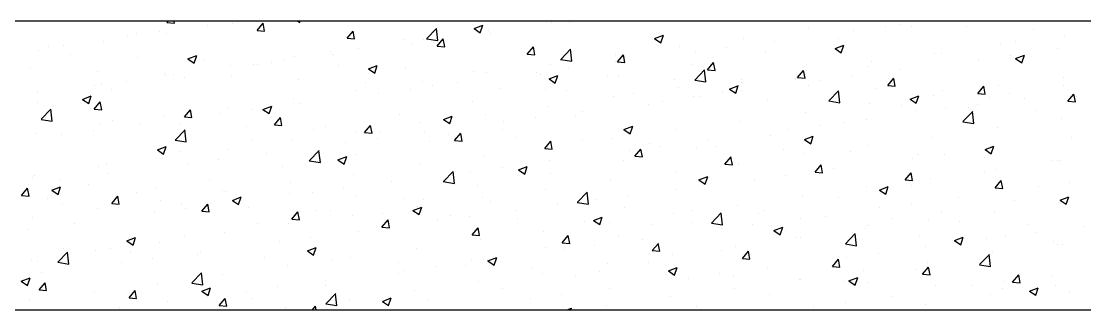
# Model space of a CAD drawing. Header units: millimetres. Extents: x 331487 to 517269, y 198509 to 399936.
# Drawn here: x 445587 to 446433, y 324839 to 325069 of the extents above; entities that cross this region are included whole.
import ezdxf

# ---------------------------------------------------------------- set-up
doc = ezdxf.new("R2010")
doc.units = ezdxf.units.MM
doc.header["$MEASUREMENT"] = 0
doc.layers.add('9th_Column', color=2, linetype='Continuous', lineweight=25)
doc.layers.add('COLUMN', color=6, linetype='Continuous')

msp = doc.modelspace()

# ---------------------------------------------------------------- linework, layer by layer
at = {"layer": '9th_Column'}
for p, q in [((447934.35, 325068.51), (442904.35, 325068.51)), ((443134.35, 324838.51), (447634.35, 324838.51))]:
    msp.add_line(p, q, dxfattribs=at)
at = {"layer": 'COLUMN', "color": 2, "linetype": 'Continuous'}
for p, q in [((445702.79, 325067.46), (445703.67, 325068.51)), ((445702.79, 325067.46), (445708.76, 325066.93)), ((445708.76, 325066.93), (445708.47, 325068.51)), ((445734.69, 325065.14), (445734.69, 325065.14)), ((445754.59, 325066.33), (445754.59, 325066.33)), ((445774.51, 325061.18), (445779.33, 325066.93)), ((445780.49, 325060.65), (445779.33, 325066.92)), ((445806.89, 325068.51), (445808.53, 325067.41)), ((445808.53, 325067.4), (445808.9, 325068.51)), ((445909.57, 325054.68), (445917.36, 325062.8)), ((445918.37, 325053.21), (445917.27, 325062.71)), ((445947.27, 325062.75), (445954.27, 325065.44)), ((445947.27, 325062.75), (445952.24, 325059.4)), ((445950.01, 325064.04), (445950.01, 325064.04)), ((445952.24, 325059.4), (445954.27, 325065.44)), ((446009.02, 325067.42), (446009.02, 325067.42)), ((446023.66, 325067.21), (446023.66, 325067.21)), ((446213.54, 325062.57), (446213.54, 325062.57)), ((446274.51, 325064.26), (446274.51, 325064.26)), ((446286.22, 325066.26), (446286.22, 325066.26)), ((446295.79, 325064.44), (446295.79, 325064.44)), ((446339.6, 325064.01), (446339.6, 325064.01)), ((445671.78, 325056.86), (445671.78, 325056.86)), ((445678.54, 325059), (445678.54, 325059)), ((445696.81, 325060.16), (445696.81, 325060.16)), ((445702.65, 325058.83), (445702.65, 325058.83)), ((445774.51, 325061.18), (445780.49, 325060.66)), ((445846.24, 325054.91), (445851.06, 325060.65)), ((445846.24, 325054.91), (445852.21, 325054.38)), ((445852.21, 325054.37), (445851.05, 325060.64)), ((445891.69, 325054.03), (445891.69, 325054.03)), ((445907.17, 325053.98), (445907.17, 325053.98)), ((445909.48, 325054.59), (445918.38, 325053.21)), ((445917.96, 325048.63), (445922.78, 325054.38)), ((445922.63, 325053.91), (445922.63, 325053.91)), ((445923.94, 325048.1), (445922.78, 325054.37)), ((445958.51, 325061.02), (445958.51, 325061.02)), ((445960.5, 325058.89), (445960.5, 325058.89)), ((446090.98, 325054.74), (446097.98, 325057.43)), ((446090.98, 325054.74), (446095.96, 325051.39)), ((446095.95, 325051.39), (446097.98, 325057.43)), ((446161.6, 325055.07), (446161.6, 325055.07)), ((446237.47, 325054.43), (446237.47, 325054.43)), ((446249.48, 325060.96), (446249.48, 325060.96)), ((446392.98, 325061.75), (446392.98, 325061.75)), ((446417.46, 325057.26), (446417.46, 325057.26)), ((445600.8, 325045.39), (445600.8, 325045.39)), ((445608.62, 325048.55), (445608.62, 325048.55)), ((445620.22, 325048.99), (445620.22, 325048.99)), ((445652.14, 325052.43), (445652.14, 325052.43)), ((445855.23, 325046.48), (445855.23, 325046.48)), ((445897.6, 325050.61), (445897.6, 325050.61)), ((445917.96, 325048.63), (445923.94, 325048.11)), ((445989.69, 325042.36), (445994.51, 325048.1)), ((445995.66, 325041.82), (445994.51, 325048.09)), ((446016.3, 325038.13), (446024.09, 325046.25)), ((446025.1, 325036.66), (446023.99, 325046.16)), ((446111.09, 325048.67), (446111.09, 325048.67)), ((446148.45, 325047.66), (446148.45, 325047.66)), ((446186.32, 325052.65), (446186.32, 325052.65)), ((446234.7, 325046.73), (446241.7, 325049.42)), ((446234.7, 325046.73), (446239.67, 325043.38)), ((446239.66, 325043.38), (446241.69, 325049.42)), ((446366.11, 325050.22), (446366.11, 325050.22)), ((446378.07, 325052.49), (446378.07, 325052.49)), ((446412.14, 325046.4), (446412.14, 325046.4)), ((445626.16, 325042.23), (445626.16, 325042.23)), ((445679.54, 325039.98), (445679.54, 325039.98)), ((445719.53, 325038.51), (445726.54, 325041.2)), ((445719.53, 325038.51), (445724.51, 325035.15)), ((445724.5, 325035.15), (445726.53, 325041.19)), ((445732.92, 325037.72), (445732.92, 325037.72)), ((445796.57, 325037.31), (445796.57, 325037.31)), ((445804.72, 325040.08), (445804.72, 325040.08)), ((445833.37, 325044.02), (445833.37, 325044.02)), ((445834.44, 325042.3), (445834.44, 325042.3)), ((445989.69, 325042.36), (445995.67, 325041.83)), ((446016.21, 325038.04), (446025.1, 325036.66)), ((446059.74, 325041.63), (446059.74, 325041.63)), ((446061.42, 325036.08), (446066.24, 325041.83)), ((446067.39, 325035.55), (446066.23, 325041.82)), ((446123.41, 325044.36), (446123.41, 325044.36)), ((446179.15, 325044.42), (446179.15, 325044.42)), ((446314.17, 325042.72), (446314.17, 325042.72)), ((446319.75, 325042.48), (446319.75, 325042.48)), ((446349.23, 325038.12), (446349.23, 325038.12)), ((446374.26, 325041.41), (446374.26, 325041.41)), ((446378.41, 325038.73), (446385.41, 325041.41)), ((446378.41, 325038.73), (446383.38, 325035.37)), ((446383.38, 325035.37), (446385.41, 325041.41)), ((445593.86, 325031.05), (445593.86, 325031.05)), ((445647.24, 325028.8), (445647.24, 325028.8)), ((445753.37, 325033.04), (445753.37, 325033.04)), ((445771.53, 325034.02), (445771.53, 325034.02)), ((445775.05, 325034.01), (445775.05, 325034.01)), ((445786.31, 325035.46), (445786.31, 325035.46)), ((445839.69, 325033.21), (445839.69, 325033.21)), ((445863.25, 325030.5), (445870.25, 325033.19)), ((445863.25, 325030.5), (445868.22, 325027.14)), ((445868.22, 325027.14), (445870.24, 325033.19)), ((445893.07, 325030.95), (445893.07, 325030.95)), ((445946.45, 325028.7), (445946.45, 325028.7)), ((446007.8, 325034.13), (446007.8, 325034.13)), ((446022.39, 325031.06), (446022.39, 325031.06)), ((446060.26, 325036.05), (446060.26, 325036.05)), ((446061.42, 325036.08), (446067.39, 325035.56)), ((446120.84, 325034.41), (446120.84, 325034.41)), ((446123.02, 325021.58), (446130.81, 325029.7)), ((446131.82, 325020.11), (446130.72, 325029.6)), ((446133.14, 325029.8), (446137.96, 325035.55)), ((446133.14, 325029.8), (446139.12, 325029.28)), ((446139.12, 325029.27), (446137.96, 325035.54)), ((446204.87, 325023.53), (446209.69, 325029.27)), ((446210.84, 325023), (446209.68, 325029.27)), ((446212.32, 325029.28), (446212.32, 325029.28)), ((446261.43, 325032.47), (446261.43, 325032.47)), ((446263.66, 325036.32), (446263.66, 325036.32)), ((446286.08, 325029.8), (446286.08, 325029.8)), ((445670.51, 325020.71), (445670.51, 325020.71)), ((445700.63, 325026.54), (445700.63, 325026.54)), ((445701.43, 325025.54), (445701.43, 325025.54)), ((445708.38, 325025.7), (445708.38, 325025.7)), ((445716.73, 325024), (445716.73, 325024)), ((445754.01, 325024.29), (445754.01, 325024.29)), ((445807.39, 325022.03), (445807.39, 325022.03)), ((445905.95, 325020.69), (445905.95, 325020.69)), ((445957.29, 325027.73), (445957.29, 325027.73)), ((445997.35, 325027.77), (445997.35, 325027.77)), ((445999.83, 325026.44), (445999.83, 325026.44)), ((446006.96, 325022.49), (446013.96, 325025.18)), ((446006.96, 325022.49), (446011.93, 325019.13)), ((446011.93, 325019.13), (446013.96, 325025.18)), ((446053.22, 325024.19), (446053.22, 325024.19)), ((446062.52, 325024.4), (446062.52, 325024.4)), ((446106.6, 325021.93), (446106.6, 325021.93)), ((446122.93, 325021.49), (446131.82, 325020.11)), ((446160.38, 325021.78), (446160.38, 325021.78)), ((446203.12, 325022.46), (446203.12, 325022.46)), ((446204.87, 325023.53), (446210.84, 325023.01)), ((446223.17, 325021.52), (446223.17, 325021.52)), ((446248.2, 325024.81), (446248.2, 325024.81)), ((446276.59, 325017.25), (446281.41, 325023)), ((446282.57, 325016.72), (446281.41, 325022.99)), ((446416.24, 325023.97), (446416.24, 325023.97)), ((445599.58, 325012.1), (445599.58, 325012.1)), ((445645.47, 325017.42), (445645.47, 325017.42)), ((445650.92, 325019.14), (445650.92, 325019.14)), ((445658.42, 325013.99), (445658.42, 325013.99)), ((445854.01, 325013.19), (445854.01, 325013.19)), ((445860.77, 325019.78), (445860.77, 325019.78)), ((445896.32, 325014.47), (445896.32, 325014.47)), ((445914.16, 325017.52), (445914.16, 325017.52)), ((445934.2, 325019.45), (445934.2, 325019.45)), ((445967.54, 325015.27), (445967.54, 325015.27)), ((446004.2, 325014.39), (446004.2, 325014.39)), ((446020.92, 325013.01), (446020.92, 325013.01)), ((446109.87, 325015.38), (446109.87, 325015.38)), ((446144.8, 325012.45), (446144.8, 325012.45)), ((446150.67, 325014.48), (446157.68, 325017.17)), ((446150.67, 325014.48), (446155.65, 325011.13)), ((446155.64, 325011.12), (446157.67, 325017.17)), ((446159.98, 325019.68), (446159.98, 325019.68)), ((446160.01, 325013.2), (446160.01, 325013.2)), ((446213.36, 325017.42), (446213.36, 325017.42)), ((446229.74, 325005.03), (446237.53, 325013.15)), ((446238.55, 325003.56), (446237.44, 325013.05)), ((446266.75, 325015.17), (446266.75, 325015.17)), ((446276.59, 325017.25), (446282.57, 325016.73)), ((446320.13, 325012.91), (446320.13, 325012.91)), ((446348.32, 325010.98), (446353.14, 325016.72)), ((446354.29, 325010.45), (446353.14, 325016.72)), ((446364.9, 325016.93), (446364.9, 325016.93)), ((446416.26, 325017.5), (446416.26, 325017.5)), ((445600.1, 325003.98), (445600.1, 325003.98)), ((445635.51, 325006.25), (445642.51, 325008.94)), ((445635.51, 325006.25), (445640.49, 325002.9)), ((445640.48, 325002.9), (445642.51, 325008.94)), ((445644.93, 324998.51), (445649.76, 325004.26)), ((445650.91, 324997.98), (445649.75, 325004.25)), ((445803.5, 325006.79), (445803.5, 325006.79)), ((445871.29, 325011.17), (445871.29, 325011.17)), ((445945.88, 325004.38), (445945.88, 325004.38)), ((446058.53, 325008.34), (446058.53, 325008.34)), ((446074.3, 325010.75), (446074.3, 325010.75)), ((446097.11, 325004.92), (446097.11, 325004.92)), ((446122.14, 325008.22), (446122.14, 325008.22)), ((446127.68, 325008.5), (446127.68, 325008.5)), ((446181.07, 325006.24), (446181.07, 325006.24)), ((446229.65, 325004.93), (446238.55, 325003.55)), ((446234.45, 325003.99), (446234.45, 325003.99)), ((446294.39, 325006.47), (446301.39, 325009.16)), ((446294.39, 325006.47), (446299.36, 325003.12)), ((446299.36, 325003.12), (446301.38, 325009.16)), ((446312.96, 325009.43), (446312.96, 325009.43)), ((446348.32, 325010.98), (446354.3, 325010.46)), ((446357.94, 325007.49), (446357.94, 325007.49)), ((446373.51, 325010.65), (446373.51, 325010.65)), ((446385.83, 325006.96), (446385.83, 325006.96)), ((446420.05, 325004.7), (446424.87, 325010.45)), ((446420.05, 325004.7), (446426.02, 325004.18)), ((446426.02, 325004.17), (446424.86, 325010.44)), ((446426.89, 325008.4), (446426.89, 325008.4)), ((445602.66, 324990.38), (445610.45, 324998.49)), ((445611.46, 324988.9), (445610.36, 324998.4)), ((445644.93, 324998.51), (445650.91, 324997.99)), ((445716.66, 324992.24), (445721.48, 324997.98)), ((445722.63, 324991.71), (445721.48, 324997.97)), ((445752.16, 324999.75), (445752.16, 324999.75)), ((445770.26, 324997.87), (445770.26, 324997.87)), ((445779.23, 324998.25), (445786.23, 325000.93)), ((445779.23, 324998.25), (445784.2, 324994.89)), ((445784.19, 324994.89), (445786.22, 325000.93)), ((445808.13, 325002.86), (445808.13, 325002.86)), ((446006.59, 325000.84), (446006.59, 325000.84)), ((446033.95, 324996.61), (446033.95, 324996.61)), ((446086.48, 325002.44), (446086.48, 325002.44)), ((446211.1, 324995.99), (446211.1, 324995.99)), ((446262.45, 325003.03), (446262.45, 325003.03)), ((446287.83, 325001.73), (446287.83, 325001.73)), ((446299.63, 324997.48), (446299.63, 324997.48)), ((446322.92, 324998.67), (446322.92, 324998.67)), ((446336.47, 324988.48), (446344.26, 324996.59)), ((446341.21, 324999.48), (446341.21, 324999.48)), ((446345.27, 324987), (446344.17, 324996.5)), ((446347.96, 325001.97), (446347.96, 325001.97)), ((446394.6, 324997.22), (446394.6, 324997.22)), ((445602.57, 324990.28), (445611.46, 324988.9)), ((445606.26, 324991.4), (445606.26, 324991.4)), ((445659.65, 324989.14), (445659.65, 324989.14)), ((445682.07, 324986.26), (445682.07, 324986.26)), ((445700.22, 324992.25), (445700.22, 324992.25)), ((445713.03, 324986.89), (445713.03, 324986.89)), ((445716.66, 324992.24), (445722.64, 324991.71)), ((445745.23, 324994.57), (445745.23, 324994.57)), ((445788.39, 324985.96), (445793.21, 324991.71)), ((445794.36, 324985.43), (445793.2, 324991.7)), ((445887.56, 324994.37), (445887.56, 324994.37)), ((445904.73, 324987.4), (445904.73, 324987.4)), ((445922.94, 324990.24), (445929.94, 324992.92)), ((445922.94, 324990.24), (445927.91, 324986.88)), ((445927.91, 324986.88), (445929.94, 324992.92)), ((445956.08, 324994.44), (445956.08, 324994.44)), ((445971.04, 324988.33), (445971.04, 324988.33)), ((445996.08, 324991.62), (445996.08, 324991.62)), ((446028.16, 324992.43), (446028.16, 324992.43)), ((446159.17, 324988.49), (446159.17, 324988.49)), ((446241.31, 324987.47), (446241.31, 324987.47)), ((446259.77, 324990.36), (446259.77, 324990.36)), ((446336.38, 324988.38), (446345.27, 324987)), ((446415.03, 324990.68), (446415.03, 324990.68)), ((445598.36, 324978.81), (445598.36, 324978.81)), ((445619.16, 324977.98), (445619.16, 324977.98)), ((445644.2, 324981.27), (445644.2, 324981.27)), ((445649.71, 324985.85), (445649.71, 324985.85)), ((445709.38, 324973.82), (445717.17, 324981.94)), ((445718.18, 324972.35), (445717.08, 324981.85)), ((445766.41, 324984.63), (445766.41, 324984.63)), ((445788.39, 324985.96), (445794.36, 324985.44)), ((445819.79, 324982.38), (445819.79, 324982.38)), ((445829.24, 324984.36), (445829.24, 324984.36)), ((445852.8, 324979.9), (445852.8, 324979.9)), ((445860.11, 324979.69), (445864.93, 324985.43)), ((445860.11, 324979.69), (445866.09, 324979.16)), ((445866.09, 324979.16), (445864.93, 324985.42)), ((445873.18, 324980.12), (445873.18, 324980.12)), ((445907.89, 324980.01), (445907.89, 324980.01)), ((445926.56, 324977.87), (445926.56, 324977.87)), ((445931.84, 324973.41), (445936.66, 324979.16)), ((445937.81, 324972.88), (445936.66, 324979.15)), ((445969.84, 324982.42), (445969.84, 324982.42)), ((446066.65, 324982.23), (446073.65, 324984.92)), ((446066.65, 324982.23), (446071.63, 324978.87)), ((446071.62, 324978.87), (446073.65, 324984.91)), ((446108.66, 324982.09), (446108.66, 324982.09)), ((446196.86, 324982.08), (446196.86, 324982.08)), ((446221.9, 324985.37), (446221.9, 324985.37)), ((446363.68, 324983.64), (446363.68, 324983.64)), ((445709.29, 324973.73), (445718.19, 324972.35)), ((445770.92, 324974.35), (445770.92, 324974.35)), ((445802.29, 324973.5), (445802.29, 324973.5)), ((445844.98, 324971.73), (445844.98, 324971.73)), ((445870.02, 324975.03), (445870.02, 324975.03)), ((445911.52, 324972.41), (445911.52, 324972.41)), ((445931.84, 324973.41), (445937.82, 324972.89)), ((445979.94, 324975.61), (445979.94, 324975.61)), ((446003.56, 324967.14), (446008.39, 324972.88)), ((446009.54, 324966.61), (446008.38, 324972.87)), ((446033.32, 324973.36), (446033.32, 324973.36)), ((446057.31, 324975.05), (446057.31, 324975.05)), ((446086.7, 324971.1), (446086.7, 324971.1)), ((446133.71, 324973.76), (446133.71, 324973.76)), ((446182.99, 324977.46), (446182.99, 324977.46)), ((446210.36, 324974.22), (446217.37, 324976.91)), ((446210.36, 324974.22), (446215.34, 324970.86)), ((446215.33, 324970.86), (446217.36, 324976.91)), ((446261.23, 324969.74), (446261.23, 324969.74)), ((446311.74, 324976.14), (446311.74, 324976.14)), ((446422.68, 324975.83), (446422.68, 324975.83)), ((445695.2, 324965.99), (445702.2, 324968.68)), ((445695.2, 324965.99), (445700.18, 324962.64)), ((445700.17, 324962.64), (445702.2, 324968.68)), ((445712.61, 324964.34), (445712.61, 324964.34)), ((445750.94, 324966.46), (445750.94, 324966.46)), ((445781.83, 324963.42), (445781.83, 324963.42)), ((445816.11, 324957.27), (445823.89, 324965.39)), ((445824.91, 324955.8), (445823.8, 324965.3)), ((445853.2, 324962.4), (445853.2, 324962.4)), ((445954.86, 324961.15), (445954.86, 324961.15)), ((446003.56, 324967.14), (446009.54, 324966.61)), ((446005.37, 324967.55), (446005.37, 324967.55)), ((446070.8, 324965.48), (446070.8, 324965.48)), ((446075.29, 324960.86), (446080.11, 324966.61)), ((446075.29, 324960.86), (446081.27, 324960.34)), ((446081.26, 324960.33), (446080.11, 324966.6)), ((446095.83, 324968.78), (446095.83, 324968.78)), ((446124.67, 324967.45), (446124.67, 324967.45)), ((446140.09, 324968.85), (446140.09, 324968.85)), ((446193.47, 324966.59), (446193.47, 324966.59)), ((446209.89, 324962.7), (446209.89, 324962.7)), ((446246.85, 324964.33), (446246.85, 324964.33)), ((446300.23, 324962.08), (446300.23, 324962.08)), ((446321.65, 324962.53), (446321.65, 324962.53)), ((446354.08, 324966.21), (446361.08, 324968.9)), ((446354.08, 324966.21), (446359.05, 324962.86)), ((446359.05, 324962.85), (446361.07, 324968.9)), ((446359.52, 324967.51), (446359.52, 324967.51)), ((445648.49, 324952.56), (445648.49, 324952.56)), ((445654.29, 324954.32), (445654.29, 324954.32)), ((445699, 324958.96), (445699, 324958.96)), ((445718.92, 324955.13), (445718.92, 324955.13)), ((445743.95, 324958.43), (445743.95, 324958.43)), ((445794.89, 324952.39), (445794.89, 324952.39)), ((445816.02, 324957.18), (445824.91, 324955.8)), ((445838.92, 324957.98), (445845.92, 324960.67)), ((445838.92, 324957.98), (445843.89, 324954.63)), ((445843.89, 324954.63), (445845.91, 324960.67)), ((445903.52, 324954.11), (445903.52, 324954.11)), ((445982.63, 324949.97), (445989.63, 324952.66)), ((445987.6, 324946.62), (445989.63, 324952.66)), ((446007.64, 324957.17), (446007.64, 324957.17)), ((446066.35, 324957.44), (446066.35, 324957.44)), ((446147.02, 324954.59), (446151.84, 324960.33)), ((446147.02, 324954.59), (446152.99, 324954.06)), ((446152.99, 324954.05), (446151.83, 324960.32)), ((446157.95, 324955.2), (446157.95, 324955.2)), ((446218.74, 324948.31), (446223.56, 324954.06)), ((446224.72, 324947.78), (446223.56, 324954.05)), ((446296.62, 324959.23), (446296.62, 324959.23)), ((446353.62, 324959.82), (446353.62, 324959.82)), ((446407, 324957.57), (446407, 324957.57)), ((446412.13, 324957.83), (446412.13, 324957.83)), ((446413.81, 324957.39), (446413.81, 324957.39)), ((445595.97, 324944.31), (445595.97, 324944.31)), ((445597.15, 324945.52), (445597.15, 324945.52)), ((445655.76, 324946.82), (445655.76, 324946.82)), ((445851.58, 324946.61), (445851.58, 324946.61)), ((445922.83, 324940.72), (445930.62, 324948.84)), ((445931.63, 324939.25), (445930.53, 324948.74)), ((445944.74, 324948.88), (445944.74, 324948.88)), ((445969.77, 324952.18), (445969.77, 324952.18)), ((445982.63, 324949.97), (445987.6, 324946.62)), ((446008.03, 324947.43), (446008.03, 324947.43)), ((446107.44, 324948.8), (446107.44, 324948.8)), ((446126.34, 324941.97), (446133.34, 324944.65)), ((446131.31, 324938.61), (446133.34, 324944.65)), ((446195.59, 324945.93), (446195.59, 324945.93)), ((446218.74, 324948.31), (446224.72, 324947.79)), ((446233.46, 324950.92), (446233.46, 324950.92)), ((446290.47, 324942.03), (446295.29, 324947.78)), ((446296.44, 324941.5), (446295.29, 324947.77)), ((446353.82, 324947.82), (446353.82, 324947.82)), ((446362.47, 324950.35), (446362.47, 324950.35)), ((445592.86, 324938.54), (445592.86, 324938.54)), ((445611.18, 324933.74), (445618.18, 324936.43)), ((445616.15, 324930.38), (445618.18, 324936.43)), ((445617.89, 324941.83), (445617.89, 324941.83)), ((445640.17, 324938.05), (445640.17, 324938.05)), ((445693.56, 324935.79), (445693.56, 324935.79)), ((445736.57, 324942.38), (445736.57, 324942.38)), ((445801.07, 324940.21), (445801.07, 324940.21)), ((445843.71, 324935.58), (445843.71, 324935.58)), ((445881.58, 324940.57), (445881.58, 324940.57)), ((445922.74, 324940.63), (445931.63, 324939.25)), ((445949.71, 324937.41), (445949.71, 324937.41)), ((446056.1, 324941.76), (446056.1, 324941.76)), ((446126.34, 324941.97), (446131.32, 324938.61)), ((446170.55, 324942.64), (446170.55, 324942.64)), ((446260.02, 324936.45), (446260.02, 324936.45)), ((446270.05, 324933.96), (446277.06, 324936.65)), ((446275.02, 324930.6), (446277.05, 324936.64)), ((446290.47, 324942.04), (446296.45, 324941.51)), ((446295.5, 324937.81), (446295.5, 324937.81)), ((446310.53, 324942.85), (446310.53, 324942.85)), ((446362.19, 324935.76), (446367.02, 324941.51)), ((446362.19, 324935.76), (446368.17, 324935.24)), ((446368.17, 324935.23), (446367.01, 324941.5)), ((446396.37, 324936.39), (446396.37, 324936.39)), ((446421.41, 324939.68), (446421.41, 324939.68)), ((445587.08, 324929.57), (445591.9, 324935.31)), ((445587.08, 324929.57), (445593.06, 324929.05)), ((445593.06, 324929.04), (445591.9, 324935.31)), ((445607.88, 324926.87), (445607.88, 324926.87)), ((445611.18, 324933.74), (445616.16, 324930.38)), ((445658.81, 324923.29), (445663.63, 324929.04)), ((445664.78, 324922.76), (445663.63, 324929.03)), ((445678.25, 324932.37), (445678.25, 324932.37)), ((445746.94, 324933.53), (445746.94, 324933.53)), ((445749.73, 324933.17), (445749.73, 324933.17)), ((445754.89, 324925.73), (445761.9, 324928.42)), ((445759.86, 324922.37), (445761.89, 324928.42)), ((445800.32, 324931.28), (445800.32, 324931.28)), ((445818.68, 324932.29), (445818.68, 324932.29)), ((445853.7, 324929.02), (445853.7, 324929.02)), ((445891.4, 324927.4), (445891.4, 324927.4)), ((445953.65, 324927.86), (445953.65, 324927.86)), ((446004.16, 324934.26), (446004.16, 324934.26)), ((446029.55, 324924.17), (446037.34, 324932.29)), ((446038.36, 324922.7), (446037.25, 324932.19)), ((446069.53, 324929.34), (446069.53, 324929.34)), ((446107.4, 324934.32), (446107.4, 324934.32)), ((446208.67, 324929.41), (446208.67, 324929.41)), ((446237.18, 324927.8), (446237.18, 324927.8)), ((446270.06, 324933.96), (446275.03, 324930.6)), ((446333.22, 324928.07), (446333.22, 324928.07)), ((446413.77, 324925.95), (446420.77, 324928.64)), ((446418.74, 324922.59), (446420.76, 324928.63)), ((445619.93, 324922.36), (445619.93, 324922.36)), ((445647.28, 324919.27), (445647.28, 324919.27)), ((445658.81, 324923.29), (445664.79, 324922.77)), ((445661.26, 324924.61), (445661.26, 324924.61)), ((445697.79, 324925.67), (445697.79, 324925.67)), ((445714.64, 324922.36), (445714.64, 324922.36)), ((445717.65, 324918.99), (445717.65, 324918.99)), ((445730.54, 324917.02), (445735.36, 324922.76)), ((445736.51, 324916.49), (445735.35, 324922.76)), ((445754.89, 324925.73), (445759.87, 324922.38)), ((445755.52, 324923.97), (445755.52, 324923.97)), ((445768.02, 324920.1), (445768.02, 324920.1)), ((445898.61, 324917.72), (445905.61, 324920.41)), ((445902.3, 324920.82), (445902.3, 324920.82)), ((445903.58, 324914.37), (445905.6, 324920.41)), ((445907.08, 324926.77), (445907.08, 324926.77)), ((445960.47, 324924.51), (445960.47, 324924.51)), ((446013.85, 324922.26), (446013.85, 324922.26)), ((446029.46, 324924.07), (446038.36, 324922.69)), ((446044.49, 324926.04), (446044.49, 324926.04)), ((446067.23, 324920), (446067.23, 324920)), ((446156.73, 324921.91), (446156.73, 324921.91)), ((446270.31, 324919.79), (446270.31, 324919.79)), ((446295.34, 324923.09), (446295.34, 324923.09)), ((446377.78, 324925.87), (446377.78, 324925.87)), ((446412.59, 324924.1), (446412.59, 324924.1)), ((446413.77, 324925.95), (446418.74, 324922.59)), ((445595.93, 324912.23), (445595.93, 324912.23)), ((445692.61, 324915.69), (445692.61, 324915.69)), ((445730.54, 324917.02), (445736.51, 324916.49)), ((445802.26, 324910.74), (445807.08, 324916.49)), ((445802.26, 324910.74), (445808.24, 324910.22)), ((445808.24, 324910.21), (445807.08, 324916.48)), ((445821.4, 324917.85), (445821.4, 324917.85)), ((445833.08, 324917.39), (445833.08, 324917.39)), ((445850.36, 324913.32), (445850.36, 324913.32)), ((445873.99, 324904.47), (445878.81, 324910.21)), ((445874.79, 324915.59), (445874.79, 324915.59)), ((445879.96, 324903.94), (445878.81, 324910.2)), ((445898.61, 324917.72), (445903.58, 324914.37)), ((445928.17, 324913.34), (445928.17, 324913.34)), ((445943.46, 324912.74), (445943.46, 324912.74)), ((445981.34, 324917.73), (445981.34, 324917.73)), ((445981.55, 324911.08), (445981.55, 324911.08)), ((446042.32, 324909.71), (446049.32, 324912.4)), ((446047.29, 324906.36), (446049.32, 324912.4)), ((446106.22, 324915.51), (446106.22, 324915.51)), ((446120.61, 324917.75), (446120.61, 324917.75)), ((446136.28, 324907.62), (446144.07, 324915.73)), ((446145.08, 324906.14), (446143.98, 324915.64)), ((446174, 324915.49), (446174, 324915.49)), ((446178.86, 324917.79), (446178.86, 324917.79)), ((446207.16, 324911.48), (446207.16, 324911.48)), ((446227.38, 324913.23), (446227.38, 324913.23)), ((446280.76, 324910.98), (446280.76, 324910.98)), ((446319.46, 324915.85), (446319.46, 324915.85)), ((446361.25, 324917.06), (446361.25, 324917.06)), ((445591.58, 324902.39), (445591.58, 324902.39)), ((445629.46, 324907.38), (445629.46, 324907.38)), ((445774.76, 324907.38), (445774.76, 324907.38)), ((445799.85, 324906.92), (445799.85, 324906.92)), ((445873.99, 324904.47), (445879.96, 324903.94)), ((445918.43, 324909.44), (445918.43, 324909.44)), ((445945.71, 324898.19), (445950.53, 324903.94)), ((445951.69, 324897.66), (445950.53, 324903.93)), ((446034.93, 324908.82), (446034.93, 324908.82)), ((446042.32, 324909.71), (446047.29, 324906.36)), ((446054.88, 324908.47), (446054.88, 324908.47)), ((446088.32, 324906.57), (446088.32, 324906.57)), ((446120.54, 324907.78), (446120.54, 324907.78)), ((446136.19, 324907.52), (446145.08, 324906.14)), ((446141.7, 324904.31), (446141.7, 324904.31)), ((446144.25, 324903.2), (446144.25, 324903.2)), ((446169.28, 324906.49), (446169.28, 324906.49)), ((446186.03, 324901.7), (446193.03, 324904.39)), ((446186.03, 324901.7), (446191.01, 324898.35)), ((446191, 324898.35), (446193.03, 324904.39)), ((446195.08, 324902.06), (446195.08, 324902.06)), ((446258.8, 324903.16), (446258.8, 324903.16)), ((446261.14, 324905.84), (446261.14, 324905.84)), ((446309.31, 324909.56), (446309.31, 324909.56)), ((446334.14, 324908.72), (446334.14, 324908.72)), ((446387.52, 324906.47), (446387.52, 324906.47)), ((446432.97, 324905.23), (446432.97, 324905.23)), ((445670.87, 324893.48), (445677.87, 324896.17)), ((445670.87, 324893.48), (445675.85, 324890.12)), ((445675.84, 324890.12), (445677.87, 324896.16)), ((445716.44, 324897.37), (445716.44, 324897.37)), ((445748.51, 324899.88), (445748.51, 324899.88)), ((445817.4, 324896.14), (445817.4, 324896.14)), ((445855.28, 324901.13), (445855.28, 324901.13)), ((445945.71, 324898.19), (445951.69, 324897.67)), ((445952.43, 324894.57), (445952.43, 324894.57)), ((446002.94, 324900.97), (446002.94, 324900.97)), ((446017.44, 324891.92), (446022.26, 324897.66)), ((446023.41, 324891.39), (446022.26, 324897.65)), ((446062.22, 324897.77), (446062.22, 324897.77)), ((446081.09, 324894.88), (446081.09, 324894.88)), ((446202.82, 324895.83), (446202.82, 324895.83)), ((446207.46, 324896.12), (446207.46, 324896.12)), ((446243, 324891.06), (446250.79, 324899.18)), ((446248.46, 324899.8), (446248.46, 324899.8)), ((446251.8, 324889.59), (446250.7, 324899.09)), ((446301.84, 324897.55), (446301.84, 324897.55)), ((446329.75, 324893.7), (446336.75, 324896.38)), ((446329.75, 324893.7), (446334.72, 324890.34)), ((446334.71, 324890.34), (446336.74, 324896.38)), ((446355.23, 324895.29), (446355.23, 324895.29)), ((446370.07, 324896.95), (446370.07, 324896.95)), ((446395.1, 324900.24), (446395.1, 324900.24)), ((446408.61, 324893.04), (446408.61, 324893.04)), ((445615.92, 324876.41), (445623.7, 324884.53)), ((445620.28, 324887.21), (445620.28, 324887.21)), ((445646.06, 324885.98), (445646.06, 324885.98)), ((445658.12, 324887.36), (445658.12, 324887.36)), ((445673.66, 324884.96), (445673.66, 324884.96)), ((445696.57, 324892.38), (445696.57, 324892.38)), ((445729.21, 324884.53), (445729.21, 324884.53)), ((445792.37, 324892.85), (445792.37, 324892.85)), ((445814.58, 324885.47), (445821.59, 324888.16)), ((445814.58, 324885.47), (445819.56, 324882.11)), ((445819.55, 324882.11), (445821.58, 324888.16)), ((445901.09, 324887.53), (445901.09, 324887.53)), ((446003.9, 324887.76), (446003.9, 324887.76)), ((446017.44, 324891.92), (446023.42, 324891.39)), ((446018.19, 324886.6), (446018.19, 324886.6)), ((446043.22, 324889.89), (446043.22, 324889.89)), ((446089.17, 324885.64), (446093.99, 324891.39)), ((446089.17, 324885.64), (446095.14, 324885.12)), ((446095.14, 324885.11), (446093.98, 324891.38)), ((446144.5, 324885.82), (446144.5, 324885.82)), ((446155.52, 324888.62), (446155.52, 324888.62)), ((446160.89, 324879.37), (446165.71, 324885.11)), ((446166.87, 324878.84), (446165.71, 324885.1)), ((446242.91, 324890.97), (446251.81, 324889.59)), ((446306.91, 324888.63), (446306.91, 324888.63)), ((446411.38, 324890.81), (446411.38, 324890.81)), ((446415.97, 324890.87), (446415.97, 324890.87)), ((445594.72, 324878.94), (445594.72, 324878.94)), ((445599.8, 324877.35), (445599.8, 324877.35)), ((445615.83, 324876.32), (445624.72, 324874.94)), ((445624.72, 324874.94), (445623.61, 324884.44)), ((445666.31, 324876.25), (445666.31, 324876.25)), ((445691.34, 324879.55), (445691.34, 324879.55)), ((445727.04, 324882.7), (445727.04, 324882.7)), ((445780.42, 324880.45), (445780.42, 324880.45)), ((445833.81, 324878.19), (445833.81, 324878.19)), ((445849.15, 324880.03), (445849.15, 324880.03)), ((445945.58, 324877.75), (445945.58, 324877.75)), ((445955.03, 324878.28), (445955.03, 324878.28)), ((445958.3, 324877.46), (445965.3, 324880.15)), ((445958.3, 324877.46), (445963.27, 324874.1)), ((445963.27, 324874.1), (445965.29, 324880.15)), ((446105.01, 324882.22), (446105.01, 324882.22)), ((446160.89, 324879.37), (446166.87, 324878.84)), ((446232.62, 324873.09), (446237.44, 324878.84)), ((446238.59, 324872.56), (446237.44, 324878.83)), ((446244, 324880.35), (446244, 324880.35)), ((446269.04, 324883.65), (446269.04, 324883.65)), ((446308.09, 324876.28), (446308.09, 324876.28)), ((446349.73, 324874.51), (446357.52, 324882.63)), ((446358.53, 324873.04), (446357.42, 324882.54)), ((446357.65, 324880.86), (446357.65, 324880.86)), ((446360.03, 324883.77), (446360.03, 324883.77)), ((445603.15, 324867.94), (445603.15, 324867.94)), ((445722.64, 324859.86), (445730.43, 324867.98)), ((445731.44, 324858.39), (445730.34, 324867.88)), ((445798.64, 324873.63), (445798.64, 324873.63)), ((445887.19, 324875.94), (445887.19, 324875.94)), ((445887.27, 324867.74), (445887.27, 324867.74)), ((445892.12, 324870), (445892.12, 324870)), ((445917.16, 324873.3), (445917.16, 324873.3)), ((445940.57, 324873.68), (445940.57, 324873.68)), ((445993.95, 324871.43), (445993.95, 324871.43)), ((446001.72, 324867.68), (446001.72, 324867.68)), ((446047.34, 324869.17), (446047.34, 324869.17)), ((446053.66, 324875.18), (446053.66, 324875.18)), ((446086.18, 324875.81), (446086.18, 324875.81)), ((446102.01, 324869.45), (446109.01, 324872.14)), ((446102.01, 324869.45), (446106.98, 324866.1)), ((446106.98, 324866.09), (446109.01, 324872.14)), ((446180.85, 324872.04), (446180.85, 324872.04)), ((446232.62, 324873.09), (446238.6, 324872.57)), ((446257.58, 324869.87), (446257.58, 324869.87)), ((446299.33, 324870.85), (446299.33, 324870.85)), ((446304.34, 324866.82), (446309.16, 324872.56)), ((446310.32, 324866.29), (446309.16, 324872.55)), ((446349.64, 324874.42), (446358.53, 324873.04)), ((445586.85, 324861.22), (445593.85, 324863.91)), ((445586.85, 324861.22), (445591.82, 324857.87)), ((445591.82, 324857.87), (445593.85, 324863.91)), ((445600.96, 324854.35), (445605.78, 324860.09)), ((445606.93, 324853.82), (445605.78, 324860.09)), ((445722.55, 324859.77), (445731.44, 324858.39)), ((445747.29, 324866.59), (445747.29, 324866.59)), ((445828.97, 324861.69), (445828.97, 324861.69)), ((445951.21, 324861.28), (445951.21, 324861.28)), ((446027.87, 324865.8), (446027.87, 324865.8)), ((446100.72, 324866.92), (446100.72, 324866.92)), ((446117.94, 324863.75), (446117.94, 324863.75)), ((446142.97, 324867.05), (446142.97, 324867.05)), ((446154.1, 324864.66), (446154.1, 324864.66)), ((446206.24, 324862.83), (446206.24, 324862.83)), ((446207.48, 324862.4), (446207.48, 324862.4)), ((446241.01, 324860.84), (446241.01, 324860.84)), ((446245.72, 324861.44), (446252.73, 324864.13)), ((446245.72, 324861.44), (446250.7, 324858.09)), ((446250.69, 324858.09), (446252.72, 324864.13)), ((446260.86, 324860.15), (446260.86, 324860.15)), ((446304.34, 324866.82), (446310.32, 324866.29)), ((446368.79, 324860.8), (446368.79, 324860.8)), ((446376.07, 324860.54), (446380.89, 324866.29)), ((446376.07, 324860.54), (446382.05, 324860.02)), ((446382.04, 324860.01), (446380.89, 324866.28)), ((446406.67, 324865.79), (446406.67, 324865.79)), ((445600.96, 324854.35), (445606.94, 324853.83)), ((445644.84, 324852.69), (445644.84, 324852.69)), ((445672.68, 324848.07), (445677.51, 324853.82)), ((445678.66, 324847.54), (445677.5, 324853.81)), ((445695.35, 324859.09), (445695.35, 324859.09)), ((445730.56, 324853.22), (445737.56, 324855.9)), ((445730.56, 324853.22), (445735.54, 324849.86)), ((445735.53, 324849.86), (445737.56, 324855.9)), ((445766.06, 324853.41), (445766.06, 324853.41)), ((445791.1, 324856.7), (445791.1, 324856.7)), ((445828.95, 324857.73), (445828.95, 324857.73)), ((445829.36, 324843.31), (445837.15, 324851.43)), ((445838.17, 324841.84), (445837.06, 324851.33)), ((445899.87, 324854.24), (445899.87, 324854.24)), ((445969.55, 324855.79), (445969.55, 324855.79)), ((446054.79, 324855.44), (446054.79, 324855.44)), ((446154.3, 324855.33), (446154.3, 324855.33)), ((446182.69, 324850.83), (446182.69, 324850.83)), ((446314.25, 324857.89), (446314.25, 324857.89)), ((446343.76, 324857.51), (446343.76, 324857.51)), ((446367.63, 324855.64), (446367.63, 324855.64)), ((446389.44, 324853.43), (446396.44, 324856.12)), ((446389.44, 324853.43), (446394.41, 324850.08)), ((446394.41, 324850.08), (446396.43, 324856.12)), ((446410.16, 324857.52), (446410.16, 324857.52)), ((446421.01, 324853.38), (446421.01, 324853.38)), ((445593.5, 324845.65), (445593.5, 324845.65)), ((445672.68, 324848.07), (445678.66, 324847.55)), ((445702.91, 324845.09), (445702.91, 324845.09)), ((445744.41, 324841.8), (445749.23, 324847.54)), ((445750.38, 324841.27), (445749.23, 324847.54)), ((445770.63, 324847.72), (445770.63, 324847.72)), ((445829.27, 324843.21), (445838.17, 324841.83)), ((445847.93, 324846.74), (445847.93, 324846.74)), ((445874.28, 324845.21), (445881.28, 324847.89)), ((445874.28, 324845.21), (445879.25, 324841.85)), ((445879.24, 324841.85), (445881.27, 324847.89)), ((445911.23, 324845.78), (445911.23, 324845.78)), ((445991.88, 324847.16), (445991.88, 324847.16)), ((446016.91, 324850.45), (446016.91, 324850.45)), ((446103.79, 324848.93), (446103.79, 324848.93)), ((446242.73, 324844.21), (446242.73, 324844.21)), ((446280.6, 324849.19), (446280.6, 324849.19)), ((446306.88, 324842.99), (446306.88, 324842.99)), ((446358.82, 324850.48), (446358.82, 324850.48)), ((445665.03, 324840.11), (445665.03, 324840.11)), ((445744.41, 324841.8), (445750.39, 324841.28)), ((445797.42, 324840.34), (445797.42, 324840.34)), ((445818.64, 324838.51), (445820.96, 324841.27)), ((445821.46, 324838.51), (445820.95, 324841.26)), ((445928.72, 324838.84), (445928.72, 324838.84)), ((446021.41, 324838.51), (446024.99, 324839.89)), ((446024.52, 324838.51), (446024.99, 324839.88)), ((446052.45, 324841.89), (446052.45, 324841.89)), ((446124.37, 324840.82), (446124.37, 324840.82)), ((446217.7, 324840.91), (446217.7, 324840.91))]:
    msp.add_line(p, q, dxfattribs=at)

doc.saveas('drawing.dxf')
